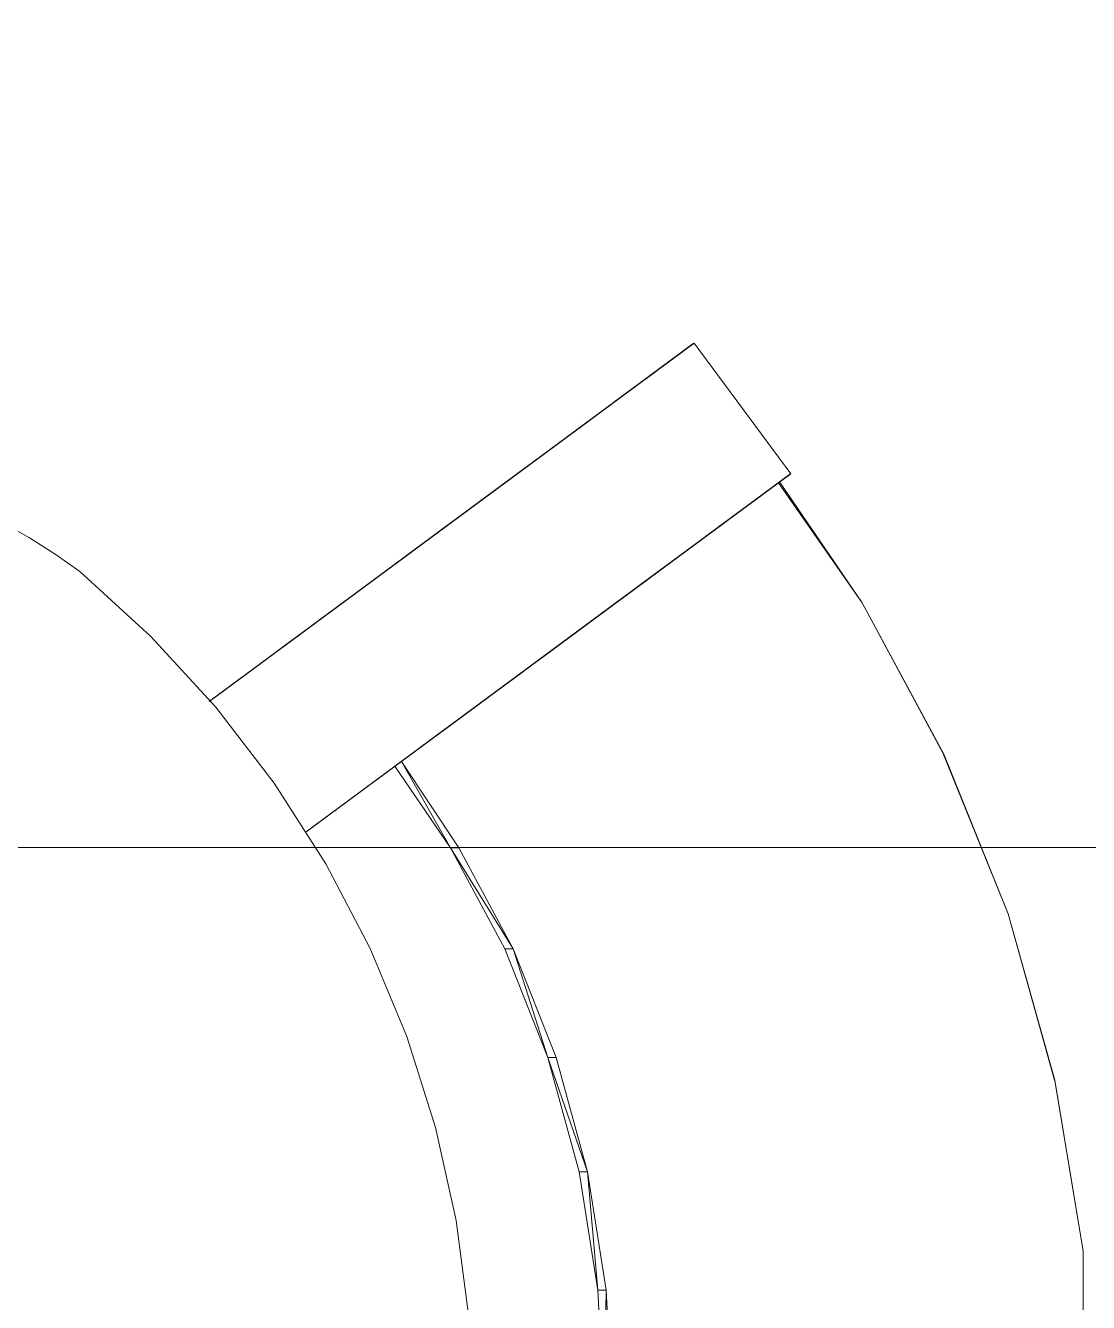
# Model space of a CAD drawing. Extents: x -566 to 72611, y -487 to 32334.
# Drawn here: x 134.9 to 142.27, y 231.84 to 240.7 of the extents above; entities that cross this region are included whole.
import ezdxf

# ---------------------------------------------------------------- set-up
doc = ezdxf.new("R2010")
doc.units = 0
doc.header["$LTSCALE"] = 0.5
doc.header["$MEASUREMENT"] = 0
doc.layers.add('ceilling', color=141, linetype='CONTINUOUS', lineweight=18)
doc.layers.add('floor', color=7, linetype='CONTINUOUS', lineweight=5, true_color=0xcfcfcf)
doc.layers.add('layout', color=7, linetype='CONTINUOUS', lineweight=5, true_color=0xcfcfcf)

msp = doc.modelspace()

# ---------------------------------------------------------------- hatches: boundary and pattern name
at = {"layer": 'floor'}
h = msp.add_hatch(dxfattribs=at)
h.set_pattern_fill('ANSI37', color=256, scale=100, angle=45)
h.set_pattern_definition([(90, (243.028, 267.632), (-12.5, 9e-16), []), (180, (243.028, 267.632), (-9e-16, -12.5), [])])
h.paths.add_polyline_path([(253.46925, 349.5), (154.11744, 349.5), (154.11744, 348.5), (101.14781, 348.5), (101.14781, 349.5), (0, 349.5), (0, 344.5), (36, 344.5, -0.338357), (0, 308.66941), (0, 308.5), (0, 173.75), (253.46925, 173.75)])
h.paths.add_polyline_path([(36, 344.5), (0, 344.5), (0, 308.66941, 0.338357)], flags=17)
h.paths.add_polyline_path([(253.46925, 173.75), (0, 173.75), (0, 173.74997), (0, 169.75), (253.46925, 169.75)])
h.paths.add_polyline_path([(253.46925, 169.75), (0, 169.75), (0, 149.21137), (36, 149.21137, -0.338357), (0, 113.38078), (0, 113.21137), (0, 29.94998), (0, -5), (253.46925, -5)])
h.paths.add_polyline_path([(36, 149.21137), (0, 149.21137), (0, 113.38078, 0.338357)], flags=17)
h.paths.add_polyline_path([(575.25, 169.75), (510, 169.75), (474.75, 169.75), (327.5, 169.75), (285.46925, 169.75), (285.46925, 165.75), (253.46925, 165.75), (253.46925, -5), (263.99725, -5), (263.99725, 95.99051), (287, 95.99051), (287, 97.5), (292, 97.5), (292, -5), (341.25, -5), (341.25, 13.02988), (341.25012, 15.02988), (346.24839, 15.02988, 0.3610852), (374.08728, 41.24999), (346.25012, 41.24999), (346.25012, 42.99999), (341.25, 42.99999), (341.25, 44.99999), (341.25, 97.5), (357.75, 97.5), (405.75, 97.5), (575.25, 97.5)])

# ---------------------------------------------------------------- linework, layer by layer
at = {"layer": 'ceilling'}
msp.add_line((0, 235), (533.5, 235), dxfattribs=at)
at = {"layer": 'layout'}
for points in [[(139.53485, 238.49789, 72.59648), (139.53485, 238.49789, 72.59648), (139.46087, 238.44325, 72.37704), (138.70946, 237.8878, 72.38062)], [(138.78173, 237.94122, 72.5155), (138.78173, 237.94122, 72.5155), (139.53485, 238.49789, 72.59648), (138.70946, 237.8878, 72.38062)], [(138.85595, 237.99616, 72.6489), (138.85595, 237.99616, 72.6489), (139.53485, 238.49789, 72.59648), (138.78173, 237.94122, 72.5155)], [(139.53387, 238.49709, 72.63659), (139.53387, 238.49709, 72.63659), (139.53485, 238.49789, 72.59648), (138.85595, 237.99616, 72.6489)], [(139.53485, 238.49789, 72.59648), (139.53485, 238.49789, 72.59648), (139.53387, 238.49709, 72.63659), (140.2045, 237.59167, 72.59648)], [(139.46087, 238.44325, 72.37704), (139.46087, 238.44325, 72.37704), (139.38934, 238.39031, 72.15659), (138.63915, 237.83584, 72.2443)], [(138.70946, 237.8878, 72.38062), (138.70946, 237.8878, 72.38062), (139.46087, 238.44325, 72.37704), (138.63915, 237.83584, 72.2443)], [(139.5291, 238.49369, 72.67633), (139.5291, 238.49369, 72.67633), (139.53387, 238.49709, 72.63659), (138.85595, 237.99616, 72.6489)], [(138.93225, 238.0525, 72.78078), (138.93225, 238.0525, 72.78078), (139.5291, 238.49369, 72.67633), (138.85595, 237.99616, 72.6489)], [(139.52079, 238.48754, 72.71526), (139.52079, 238.48754, 72.71526), (139.5291, 238.49369, 72.67633), (138.93225, 238.0525, 72.78078)], [(139.50893, 238.47878, 72.75291), (139.50893, 238.47878, 72.75291), (139.52079, 238.48754, 72.71526), (138.93225, 238.0525, 72.78078)], [(139.49376, 238.46752, 72.78886), (139.49376, 238.46752, 72.78886), (139.50893, 238.47878, 72.75291), (138.93225, 238.0525, 72.78078)], [(138.95414, 238.06863, 72.81432), (138.95414, 238.06863, 72.81432), (139.49376, 238.46752, 72.78886), (138.93225, 238.0525, 72.78078)], [(139.4753, 238.45383, 72.82268), (139.4753, 238.45383, 72.82268), (139.49376, 238.46752, 72.78886), (138.95414, 238.06863, 72.81432)], [(138.9786, 238.08682, 72.84523), (138.9786, 238.08682, 72.84523), (139.4753, 238.45383, 72.82268), (138.95414, 238.06863, 72.81432)], [(139.45378, 238.43795, 72.85397), (139.45378, 238.43795, 72.85397), (139.4753, 238.45383, 72.82268), (138.9786, 238.08682, 72.84523)], [(139.00562, 238.10672, 72.87322), (139.00562, 238.10672, 72.87322), (139.45378, 238.43795, 72.85397), (138.9786, 238.08682, 72.84523)], [(139.42957, 238.42007, 72.88239), (139.42957, 238.42007, 72.88239), (139.45378, 238.43795, 72.85397), (139.00562, 238.10672, 72.87322)], [(139.03485, 238.12832, 72.89803), (139.03485, 238.12832, 72.89803), (139.42957, 238.42007, 72.88239), (139.00562, 238.10672, 72.87322)], [(139.40291, 238.40035, 72.9076), (139.40291, 238.40035, 72.9076), (139.42957, 238.42007, 72.88239), (139.03485, 238.12832, 72.89803)], [(139.32, 238.33908, 71.93513), (139.32, 238.33908, 71.93513), (139.25287, 238.28949, 71.71272), (138.44044, 237.68902, 71.82712)], [(138.50464, 237.73648, 71.96751), (138.50464, 237.73648, 71.96751), (139.32, 238.33908, 71.93513), (138.44044, 237.68902, 71.82712)], [(139.38934, 238.39031, 72.15659), (139.38934, 238.39031, 72.15659), (139.32, 238.33908, 71.93513), (138.50464, 237.73648, 71.96751)], [(138.50464, 237.73648, 71.96751), (138.50464, 237.73648, 71.96751), (139.38934, 238.39031, 72.15659), (138.57079, 237.7854, 72.10658)], [(138.63915, 237.83584, 72.2443), (138.63915, 237.83584, 72.2443), (139.38934, 238.39031, 72.15659), (138.57079, 237.7854, 72.10658)], [(139.06591, 238.15125, 72.91943), (139.06591, 238.15125, 72.91943), (139.40291, 238.40035, 72.9076), (139.03485, 238.12832, 72.89803)], [(139.37405, 238.379, 72.92931), (139.37405, 238.379, 72.92931), (139.40291, 238.40035, 72.9076), (139.06591, 238.15125, 72.91943)], [(139.09855, 238.17547, 72.93721), (139.09855, 238.17547, 72.93721), (139.37405, 238.379, 72.92931), (139.06591, 238.15125, 72.91943)], [(139.35571, 238.36549, 72.93999), (139.35571, 238.36549, 72.93999), (139.37405, 238.379, 72.92931), (139.09855, 238.17547, 72.93721)], [(139.13267, 238.2006, 72.95121), (139.13267, 238.2006, 72.95121), (139.35571, 238.36549, 72.93999), (139.09855, 238.17547, 72.93721)], [(139.3112, 238.33257, 72.96123), (139.3112, 238.33257, 72.96123), (139.35571, 238.36549, 72.93999), (139.13267, 238.2006, 72.95121)], [(139.16764, 238.22652, 72.96131), (139.16764, 238.22652, 72.96131), (139.3112, 238.33257, 72.96123), (139.13267, 238.2006, 72.95121)], [(139.27549, 238.30616, 72.96735), (139.27549, 238.30616, 72.96735), (139.3112, 238.33257, 72.96123), (139.16764, 238.22652, 72.96131)], [(139.18819, 238.24167, 71.48937), (139.18819, 238.24167, 71.48937), (139.1257, 238.19549, 71.26513), (138.26057, 237.55607, 71.39848)], [(138.31841, 237.59885, 71.54256), (138.31841, 237.59885, 71.54256), (139.18819, 238.24167, 71.48937), (138.26057, 237.55607, 71.39848)], [(139.25287, 238.28949, 71.71272), (139.25287, 238.28949, 71.71272), (139.18819, 238.24167, 71.48937), (138.31841, 237.59885, 71.54256)], [(138.37832, 237.64314, 71.68546), (138.37832, 237.64314, 71.68546), (139.25287, 238.28949, 71.71272), (138.31841, 237.59885, 71.54256)], [(138.44044, 237.68902, 71.82712), (138.44044, 237.68902, 71.82712), (139.25287, 238.28949, 71.71272), (138.37832, 237.64314, 71.68546)], [(139.20335, 238.25287, 72.96739), (139.20335, 238.25287, 72.96739), (139.27549, 238.30616, 72.96735), (139.16764, 238.22652, 72.96131)], [(139.23942, 238.27951, 72.96942), (139.23942, 238.27951, 72.96942), (139.27549, 238.30616, 72.96735), (139.20335, 238.25287, 72.96739)], [(139.06554, 238.15107, 71.04002), (139.06554, 238.15107, 71.04002), (139.00782, 238.10836, 70.81409), (138.0928, 237.43213, 70.8681)], [(138.15125, 237.47533, 71.10691), (138.15125, 237.47533, 71.10691), (139.06554, 238.15107, 71.04002), (138.0928, 237.43213, 70.8681)], [(139.1257, 238.19549, 71.26513), (139.1257, 238.19549, 71.26513), (139.06554, 238.15107, 71.04002), (138.15125, 237.47533, 71.10691)], [(138.20481, 237.51488, 71.25325), (138.20481, 237.51488, 71.25325), (139.1257, 238.19549, 71.26513), (138.15125, 237.47533, 71.10691)], [(138.26057, 237.55607, 71.39848), (138.26057, 237.55607, 71.39848), (139.1257, 238.19549, 71.26513), (138.20481, 237.51488, 71.25325)], [(138.95231, 238.06735, 70.58736), (138.95231, 238.06735, 70.58736), (138.89924, 238.02804, 70.35986), (137.9836, 237.35139, 70.38914)], [(138.03692, 237.39076, 70.62846), (138.03692, 237.39076, 70.62846), (138.95231, 238.06735, 70.58736), (137.9836, 237.35139, 70.38914)], [(139.00782, 238.10836, 70.81409), (139.00782, 238.10836, 70.81409), (138.95231, 238.06735, 70.58736), (138.03692, 237.39076, 70.62846)], [(138.0928, 237.43213, 70.8681), (138.0928, 237.43213, 70.8681), (139.00782, 238.10836, 70.81409), (138.03692, 237.39076, 70.62846)], [(138.84812, 237.99032, 70.13046), (138.84812, 237.99032, 70.13046), (138.80606, 237.95923, 69.93528), (137.89789, 237.28805, 69.9888)], [(137.94044, 237.31945, 70.18851), (137.94044, 237.31945, 70.18851), (138.84812, 237.99032, 70.13046), (137.89789, 237.28805, 69.9888)], [(138.89924, 238.02804, 70.35986), (138.89924, 238.02804, 70.35986), (138.84812, 237.99032, 70.13046), (137.94044, 237.31945, 70.18851)], [(137.9836, 237.35139, 70.38914), (137.9836, 237.35139, 70.38914), (138.89924, 238.02804, 70.35986), (137.94044, 237.31945, 70.18851)], [(138.72303, 237.8979, 69.54211), (138.72303, 237.8979, 69.54211), (138.68231, 237.86778, 69.34529), (137.77377, 237.1963, 69.38874)], [(137.81461, 237.22648, 69.58891), (137.81461, 237.22648, 69.58891), (138.72303, 237.8979, 69.54211), (137.77377, 237.1963, 69.38874)], [(138.76424, 237.92838, 69.73877), (138.76424, 237.92838, 69.73877), (138.72303, 237.8979, 69.54211), (137.81461, 237.22648, 69.58891)], [(137.85594, 237.25708, 69.78893), (137.85594, 237.25708, 69.78893), (138.76424, 237.92838, 69.73877), (137.81461, 237.22648, 69.58891)], [(138.80606, 237.95923, 69.93528), (138.80606, 237.95923, 69.93528), (138.76424, 237.92838, 69.73877), (137.85594, 237.25708, 69.78893)], [(137.89789, 237.28805, 69.9888), (137.89789, 237.28805, 69.9888), (138.80606, 237.95923, 69.93528), (137.85594, 237.25708, 69.78893)], [(137.72131, 237.15754, 43.07053), (137.72131, 237.15754, 43.07053), (137.64146, 237.09852, 43.59907), (138.60002, 237.807, 43.25198)], [(138.52005, 237.74786, 43.78164), (138.52005, 237.74786, 43.78164), (138.60002, 237.807, 43.25198), (137.64146, 237.09852, 43.59907)], [(138.60246, 237.80876, 68.95122), (138.60246, 237.80876, 68.95122), (138.56333, 237.77986, 68.75396), (137.65443, 237.10814, 68.78733)], [(137.69368, 237.1371, 68.98795), (137.69368, 237.1371, 68.98795), (138.60246, 237.80876, 68.95122), (137.65443, 237.10814, 68.78733)], [(138.64208, 237.83809, 69.14833), (138.64208, 237.83809, 69.14833), (138.60246, 237.80876, 68.95122), (137.69368, 237.1371, 68.98795)], [(137.73342, 237.16649, 69.18842), (137.73342, 237.16649, 69.18842), (138.64208, 237.83809, 69.14833), (137.69368, 237.1371, 68.98795)], [(138.68231, 237.86778, 69.34529), (138.68231, 237.86778, 69.34529), (138.64208, 237.83809, 69.14833), (137.73342, 237.16649, 69.18842)], [(137.77377, 237.1963, 69.38874), (137.77377, 237.1963, 69.38874), (138.68231, 237.86778, 69.34529), (137.73342, 237.16649, 69.18842)], [(138.48666, 237.72315, 68.35902), (138.48666, 237.72315, 68.35902), (138.44912, 237.69547, 68.16134), (137.54009, 237.02356, 68.18462)], [(137.57763, 237.05137, 68.38567), (137.57763, 237.05137, 68.38567), (138.48666, 237.72315, 68.35902), (137.54009, 237.02356, 68.18462)], [(137.56064, 237.03877, 44.12686), (137.56064, 237.03877, 44.12686), (138.52005, 237.74786, 43.78164), (137.64146, 237.09852, 43.59907)], [(138.43885, 237.68786, 44.31168), (138.43885, 237.68786, 44.31168), (138.52005, 237.74786, 43.78164), (137.56064, 237.03877, 44.12686)], [(138.52469, 237.75132, 68.55656), (138.52469, 237.75132, 68.55656), (138.48666, 237.72315, 68.35902), (137.57763, 237.05137, 68.38567)], [(137.61579, 237.07954, 68.58656), (137.61579, 237.07954, 68.58656), (138.52469, 237.75132, 68.55656), (137.57763, 237.05137, 68.38567)], [(138.56333, 237.77986, 68.75396), (138.56333, 237.77986, 68.75396), (138.52469, 237.75132, 68.55656), (137.61579, 237.07954, 68.58656)], [(137.65443, 237.10814, 68.78733), (137.65443, 237.10814, 68.78733), (138.56333, 237.77986, 68.75396), (137.61579, 237.07954, 68.58656)], [(138.37563, 237.64113, 67.76514), (138.37563, 237.64113, 67.76514), (138.18133, 237.49754, 66.7021), (137.30862, 236.85259, 66.91998)], [(137.50304, 236.99624, 67.98383), (137.50304, 236.99624, 67.98383), (138.37563, 237.64113, 67.76514), (137.30862, 236.85259, 66.91998)], [(137.39617, 236.91721, 45.18182), (137.39617, 236.91721, 45.18182), (138.3568, 237.6272, 44.84151), (137.47883, 236.97836, 44.65444)], [(138.27365, 237.56575, 45.37113), (138.27365, 237.56575, 45.37113), (138.3568, 237.6272, 44.84151), (137.39617, 236.91721, 45.18182)], [(137.47883, 236.97836, 44.65444), (137.47883, 236.97836, 44.65444), (138.43885, 237.68786, 44.31168), (137.56064, 237.03877, 44.12686)], [(138.3568, 237.6272, 44.84151), (138.3568, 237.6272, 44.84151), (138.43885, 237.68786, 44.31168), (137.47883, 236.97836, 44.65444)], [(138.44912, 237.69547, 68.16134), (138.44912, 237.69547, 68.16134), (138.4122, 237.66809, 67.96352), (137.50304, 236.99624, 67.98383)], [(137.54009, 237.02356, 68.18462), (137.54009, 237.02356, 68.18462), (138.44912, 237.69547, 68.16134), (137.50304, 236.99624, 67.98383)], [(138.4122, 237.66809, 67.96352), (138.4122, 237.66809, 67.96352), (138.37563, 237.64113, 67.76514), (137.50304, 236.99624, 67.98383)], [(138.18133, 237.49754, 66.7021), (138.18133, 237.49754, 66.7021), (138.37563, 237.64113, 67.76514), (137.61395, 237.0782, 63.59694)], [(137.31241, 236.85527, 45.70898), (137.31241, 236.85527, 45.70898), (138.27365, 237.56575, 45.37113), (137.39617, 236.91721, 45.18182)], [(138.18952, 237.50363, 45.90054), (138.18952, 237.50363, 45.90054), (138.27365, 237.56575, 45.37113), (137.31241, 236.85527, 45.70898)], [(140.13065, 237.53709, 72.37704), (140.13065, 237.53709, 72.37704), (139.3088, 236.92968, 72.2443), (140.05899, 237.48416, 72.15659)], [(139.37911, 236.98164, 72.38062), (139.37911, 236.98164, 72.38062), (139.3088, 236.92968, 72.2443), (140.13065, 237.53709, 72.37704)], [(140.2045, 237.59167, 72.59648), (140.2045, 237.59167, 72.59648), (139.37911, 236.98164, 72.38062), (140.13065, 237.53709, 72.37704)], [(139.45138, 237.03506, 72.5155), (139.45138, 237.03506, 72.5155), (139.37911, 236.98164, 72.38062), (140.2045, 237.59167, 72.59648)], [(139.52573, 237.08994, 72.6489), (139.52573, 237.08994, 72.6489), (139.45138, 237.03506, 72.5155), (140.2045, 237.59167, 72.59648)], [(140.20353, 237.59094, 72.63659), (140.20353, 237.59094, 72.63659), (139.52573, 237.08994, 72.6489), (140.2045, 237.59167, 72.59648)], [(140.19888, 237.58747, 72.67633), (140.19888, 237.58747, 72.67633), (139.52573, 237.08994, 72.6489), (140.20353, 237.59094, 72.63659)], [(139.60191, 237.14629, 72.78078), (139.60191, 237.14629, 72.78078), (139.52573, 237.08994, 72.6489), (140.19888, 237.58747, 72.67633)], [(140.19056, 237.58132, 72.71526), (140.19056, 237.58132, 72.71526), (139.60191, 237.14629, 72.78078), (140.19888, 237.58747, 72.67633)], [(140.1787, 237.57256, 72.75291), (140.1787, 237.57256, 72.75291), (139.60191, 237.14629, 72.78078), (140.19056, 237.58132, 72.71526)], [(140.16354, 237.56131, 72.78886), (140.16354, 237.56131, 72.78886), (139.60191, 237.14629, 72.78078), (140.1787, 237.57256, 72.75291)], [(139.6238, 237.16247, 72.81432), (139.6238, 237.16247, 72.81432), (139.60191, 237.14629, 72.78078), (140.16354, 237.56131, 72.78886)], [(140.14508, 237.54768, 72.82268), (140.14508, 237.54768, 72.82268), (139.6238, 237.16247, 72.81432), (140.16354, 237.56131, 72.78886)], [(139.64837, 237.1806, 72.84523), (139.64837, 237.1806, 72.84523), (139.6238, 237.16247, 72.81432), (140.14508, 237.54768, 72.82268)], [(140.12355, 237.5318, 72.85397), (140.12355, 237.5318, 72.85397), (139.64837, 237.1806, 72.84523), (140.14508, 237.54768, 72.82268)], [(139.6754, 237.20056, 72.87322), (139.6754, 237.20056, 72.87322), (139.64837, 237.1806, 72.84523), (140.12355, 237.5318, 72.85397)], [(140.09934, 237.51391, 72.88239), (140.09934, 237.51391, 72.88239), (139.6754, 237.20056, 72.87322), (140.12355, 237.5318, 72.85397)], [(140.11945, 237.52876, 72.8539), (140.11945, 237.52876, 72.8539), (140.12808, 237.53515, 72.88125), (140.69974, 236.69525, 72.52441)], [(138.18133, 237.49754, 66.7021), (138.18133, 237.49754, 66.7021), (137.61395, 237.0782, 63.59694), (136.73806, 236.43082, 63.79696)], [(137.30862, 236.85259, 66.91998), (137.30862, 236.85259, 66.91998), (138.18133, 237.49754, 66.7021), (136.73806, 236.43082, 63.79696)], [(137.14195, 236.72932, 46.76264), (137.14195, 236.72932, 46.76264), (138.10442, 237.44071, 46.42973), (137.22767, 236.79266, 46.23592)], [(138.01833, 237.37707, 46.9587), (138.01833, 237.37707, 46.9587), (138.10442, 237.44071, 46.42973), (137.14195, 236.72932, 46.76264)], [(137.22767, 236.79266, 46.23592), (137.22767, 236.79266, 46.23592), (138.18952, 237.50363, 45.90054), (137.31241, 236.85527, 45.70898)], [(138.10442, 237.44071, 46.42973), (138.10442, 237.44071, 46.42973), (138.18952, 237.50363, 45.90054), (137.22767, 236.79266, 46.23592)], [(140.05899, 237.48416, 72.15659), (140.05899, 237.48416, 72.15659), (139.17442, 236.83026, 71.96751), (139.98966, 237.43286, 71.93513)], [(139.24057, 236.87924, 72.10658), (139.24057, 236.87924, 72.10658), (139.17442, 236.83026, 71.96751), (140.05899, 237.48416, 72.15659)], [(139.3088, 236.92968, 72.2443), (139.3088, 236.92968, 72.2443), (139.24057, 236.87924, 72.10658), (140.05899, 237.48416, 72.15659)], [(139.7045, 237.2221, 72.89803), (139.7045, 237.2221, 72.89803), (139.6754, 237.20056, 72.87322), (140.09934, 237.51391, 72.88239)], [(140.07256, 237.49413, 72.9076), (140.07256, 237.49413, 72.9076), (139.7045, 237.2221, 72.89803), (140.09934, 237.51391, 72.88239)], [(139.73568, 237.2451, 72.91943), (139.73568, 237.2451, 72.91943), (139.7045, 237.2221, 72.89803), (140.07256, 237.49413, 72.9076)], [(140.04371, 237.47284, 72.92931), (140.04371, 237.47284, 72.92931), (139.73568, 237.2451, 72.91943), (140.07256, 237.49413, 72.9076)], [(139.76833, 237.26925, 72.93721), (139.76833, 237.26925, 72.93721), (139.73568, 237.2451, 72.91943), (140.04371, 237.47284, 72.92931)], [(140.02549, 237.45933, 72.93999), (140.02549, 237.45933, 72.93999), (139.76833, 237.26925, 72.93721), (140.04371, 237.47284, 72.92931)], [(139.80233, 237.29444, 72.95121), (139.80233, 237.29444, 72.95121), (139.76833, 237.26925, 72.93721), (140.02549, 237.45933, 72.93999)], [(139.98085, 237.42635, 72.96123), (139.98085, 237.42635, 72.96123), (139.80233, 237.29444, 72.95121), (140.02549, 237.45933, 72.93999)], [(140.02549, 237.45933, 72.93999), (140.02549, 237.45933, 72.93999), (140.01301, 237.45014, 72.94725), (139.98085, 237.42635, 72.96123)], [(137.05513, 236.66519, 47.28915), (137.05513, 236.66519, 47.28915), (138.01833, 237.37707, 46.9587), (137.14195, 236.72932, 46.76264)], [(137.93127, 237.3127, 47.48745), (137.93127, 237.3127, 47.48745), (138.01833, 237.37707, 46.9587), (137.05513, 236.66519, 47.28915)], [(139.92265, 237.38334, 71.71272), (139.92265, 237.38334, 71.71272), (138.98818, 236.69263, 71.54256), (139.85784, 237.33545, 71.48937)], [(139.0481, 236.73699, 71.68546), (139.0481, 236.73699, 71.68546), (138.98818, 236.69263, 71.54256), (139.92265, 237.38334, 71.71272)], [(139.11022, 236.78286, 71.82712), (139.11022, 236.78286, 71.82712), (139.0481, 236.73699, 71.68546), (139.92265, 237.38334, 71.71272)], [(139.98966, 237.43286, 71.93513), (139.98966, 237.43286, 71.93513), (139.11022, 236.78286, 71.82712), (139.92265, 237.38334, 71.71272)], [(139.17442, 236.83026, 71.96751), (139.17442, 236.83026, 71.96751), (139.11022, 236.78286, 71.82712), (139.98966, 237.43286, 71.93513)], [(139.83742, 237.3203, 72.96131), (139.83742, 237.3203, 72.96131), (139.80233, 237.29444, 72.95121), (139.98085, 237.42635, 72.96123)], [(139.94515, 237.39995, 72.96735), (139.94515, 237.39995, 72.96735), (139.83742, 237.3203, 72.96131), (139.98085, 237.42635, 72.96123)], [(139.87313, 237.34671, 72.96739), (139.87313, 237.34671, 72.96739), (139.83742, 237.3203, 72.96131), (139.94515, 237.39995, 72.96735)], [(139.9092, 237.37336, 72.96942), (139.9092, 237.37336, 72.96942), (139.87313, 237.34671, 72.96739), (139.94515, 237.39995, 72.96735)], [(136.96746, 236.60039, 47.81543), (136.96746, 236.60039, 47.81543), (137.93127, 237.3127, 47.48745), (137.05513, 236.66519, 47.28915)], [(137.84323, 237.24759, 48.01598), (137.84323, 237.24759, 48.01598), (137.93127, 237.3127, 47.48745), (136.96746, 236.60039, 47.81543)], [(139.79548, 237.28933, 71.26513), (139.79548, 237.28933, 71.26513), (138.82103, 236.56912, 71.10691), (139.73532, 237.24485, 71.04002)], [(138.87459, 236.60873, 71.25325), (138.87459, 236.60873, 71.25325), (138.82103, 236.56912, 71.10691), (139.79548, 237.28933, 71.26513)], [(138.93035, 236.64992, 71.39848), (138.93035, 236.64992, 71.39848), (138.87459, 236.60873, 71.25325), (139.79548, 237.28933, 71.26513)], [(139.85784, 237.33545, 71.48937), (139.85784, 237.33545, 71.48937), (138.93035, 236.64992, 71.39848), (139.79548, 237.28933, 71.26513)], [(138.98818, 236.69263, 71.54256), (138.98818, 236.69263, 71.54256), (138.93035, 236.64992, 71.39848), (139.85784, 237.33545, 71.48937)], [(134.74203, 237.25148, 59.43378), (134.74203, 237.25148, 59.43378), (134.74203, 237.25148, 60.56059), (134.9244, 237.1459, 59.43378)], [(134.9244, 237.1459, 60.56059), (134.9244, 237.1459, 60.56059), (134.9244, 237.1459, 59.43378), (134.74203, 237.25148, 60.56059)], [(136.78917, 236.4686, 48.86732), (136.78917, 236.4686, 48.86732), (137.75408, 237.18182, 48.54427), (136.8788, 236.53486, 48.34149)], [(137.66409, 237.11526, 49.07234), (137.66409, 237.11526, 49.07234), (137.75408, 237.18182, 48.54427), (136.78917, 236.4686, 48.86732)], [(136.8788, 236.53486, 48.34149), (136.8788, 236.53486, 48.34149), (137.84323, 237.24759, 48.01598), (136.96746, 236.60039, 47.81543)], [(137.75408, 237.18182, 48.54427), (137.75408, 237.18182, 48.54427), (137.84323, 237.24759, 48.01598), (136.8788, 236.53486, 48.34149)], [(139.67748, 237.20214, 70.81409), (139.67748, 237.20214, 70.81409), (138.70657, 236.4846, 70.62846), (139.62208, 237.16113, 70.58736)], [(138.76258, 236.52598, 70.8681), (138.76258, 236.52598, 70.8681), (138.70657, 236.4846, 70.62846), (139.67748, 237.20214, 70.81409)], [(139.73532, 237.24485, 71.04002), (139.73532, 237.24485, 71.04002), (138.76258, 236.52598, 70.8681), (139.67748, 237.20214, 70.81409)], [(138.82103, 236.56912, 71.10691), (138.82103, 236.56912, 71.10691), (138.76258, 236.52598, 70.8681), (139.73532, 237.24485, 71.04002)], [(134.9244, 237.1459, 59.43378), (134.9244, 237.1459, 59.43378), (134.9244, 237.1459, 60.56059), (135.10188, 237.03281, 59.43378)], [(135.10188, 237.03281, 60.56059), (135.10188, 237.03281, 60.56059), (135.10188, 237.03281, 59.43378), (134.9244, 237.1459, 60.56059)], [(136.6982, 236.40137, 49.39472), (136.6982, 236.40137, 49.39472), (137.66409, 237.11526, 49.07234), (136.78917, 236.4686, 48.86732)], [(137.57335, 237.0482, 49.59822), (137.57335, 237.0482, 49.59822), (137.66409, 237.11526, 49.07234), (136.6982, 236.40137, 49.39472)], [(139.5179, 237.08416, 70.13046), (139.5179, 237.08416, 70.13046), (138.56766, 236.3819, 69.9888), (139.47584, 237.05307, 69.93527)], [(138.61009, 236.41329, 70.18851), (138.61009, 236.41329, 70.18851), (138.56766, 236.3819, 69.9888), (139.5179, 237.08416, 70.13046)], [(139.56889, 237.12189, 70.35986), (139.56889, 237.12189, 70.35986), (138.61009, 236.41329, 70.18851), (139.5179, 237.08416, 70.13046)], [(138.65338, 236.44524, 70.38914), (138.65338, 236.44524, 70.38914), (138.61009, 236.41329, 70.18851), (139.56889, 237.12189, 70.35986)], [(139.62208, 237.16113, 70.58736), (139.62208, 237.16113, 70.58736), (138.65338, 236.44524, 70.38914), (139.56889, 237.12189, 70.35986)], [(138.70657, 236.4846, 70.62846), (138.70657, 236.4846, 70.62846), (138.65338, 236.44524, 70.38914), (139.62208, 237.16113, 70.58736)], [(135.10188, 237.03281, 59.43378), (135.10188, 237.03281, 59.43378), (135.10188, 237.03281, 60.56059), (135.27433, 236.91236, 59.43378)], [(135.27433, 236.91236, 60.56059), (135.27433, 236.91236, 60.56059), (135.27433, 236.91236, 59.43378), (135.10188, 237.03281, 60.56059)], [(137.61395, 237.0782, 63.59694), (137.61395, 237.0782, 63.59694), (137.06565, 236.67292, 59.98083), (136.18266, 236.02036, 60.13506)], [(136.73806, 236.43082, 63.79696), (136.73806, 236.43082, 63.79696), (137.61395, 237.0782, 63.59694), (136.18266, 236.02036, 60.13506)], [(136.60514, 236.33267, 49.94846), (136.60514, 236.33267, 49.94846), (137.57335, 237.0482, 49.59822), (136.6982, 236.40137, 49.39472)], [(137.48189, 236.98061, 50.14287), (137.48189, 236.98061, 50.14287), (137.57335, 237.0482, 49.59822), (136.60514, 236.33267, 49.94846)], [(137.30862, 236.85259, 66.91998), (137.30862, 236.85259, 66.91998), (136.73806, 236.43082, 63.79696), (137.50304, 236.99624, 67.98383)], [(139.43402, 237.02216, 69.73877), (139.43402, 237.02216, 69.73877), (138.48439, 236.32032, 69.58891), (139.39281, 236.99168, 69.54211)], [(138.52572, 236.35087, 69.78893), (138.52572, 236.35087, 69.78893), (138.48439, 236.32032, 69.58891), (139.43402, 237.02216, 69.73877)], [(139.47584, 237.05307, 69.93527), (139.47584, 237.05307, 69.93527), (138.52572, 236.35087, 69.78893), (139.43402, 237.02216, 69.73877)], [(138.56766, 236.3819, 69.9888), (138.56766, 236.3819, 69.9888), (138.52572, 236.35087, 69.78893), (139.47584, 237.05307, 69.93527)], [(135.27433, 236.91236, 59.43378), (135.27433, 236.91236, 59.43378), (135.27433, 236.91236, 60.56059), (135.76633, 236.46194, 59.43378)], [(135.76633, 236.46194, 60.56059), (135.76633, 236.46194, 60.56059), (135.76633, 236.46194, 59.43378), (135.27433, 236.91236, 60.56059)], [(136.43664, 236.20806, 51.06343), (136.43664, 236.20806, 51.06343), (137.39666, 236.91763, 50.68686), (136.51795, 236.26812, 50.50533)], [(137.3173, 236.85892, 51.23205), (137.3173, 236.85892, 51.23205), (137.39666, 236.91763, 50.68686), (136.43664, 236.20806, 51.06343)], [(136.51795, 236.26812, 50.50533), (136.51795, 236.26812, 50.50533), (137.48189, 236.98061, 50.14287), (136.60514, 236.33267, 49.94846)], [(137.39666, 236.91763, 50.68686), (137.39666, 236.91763, 50.68686), (137.48189, 236.98061, 50.14287), (136.51795, 236.26812, 50.50533)], [(139.31186, 236.93187, 69.14833), (139.31186, 236.93187, 69.14833), (138.36345, 236.23094, 68.98795), (139.27212, 236.90254, 68.95122)], [(138.4032, 236.26033, 69.18842), (138.4032, 236.26033, 69.18842), (138.36345, 236.23094, 68.98795), (139.31186, 236.93187, 69.14833)], [(139.35197, 236.96156, 69.34529), (139.35197, 236.96156, 69.34529), (138.4032, 236.26033, 69.18842), (139.31186, 236.93187, 69.14833)], [(138.44355, 236.29008, 69.38874), (138.44355, 236.29008, 69.38874), (138.4032, 236.26033, 69.18842), (139.35197, 236.96156, 69.34529)], [(139.39281, 236.99168, 69.54211), (139.39281, 236.99168, 69.54211), (138.44355, 236.29008, 69.38874), (139.35197, 236.96156, 69.34529)], [(138.48439, 236.32032, 69.58891), (138.48439, 236.32032, 69.58891), (138.44355, 236.29008, 69.38874), (139.39281, 236.99168, 69.54211)], [(136.36131, 236.15239, 51.62269), (136.36131, 236.15239, 51.62269), (137.3173, 236.85892, 51.23205), (136.43664, 236.20806, 51.06343)], [(137.24369, 236.80458, 51.77837), (137.24369, 236.80458, 51.77837), (137.3173, 236.85892, 51.23205), (136.36131, 236.15239, 51.62269)], [(139.15644, 236.817, 68.35902), (139.15644, 236.817, 68.35902), (138.20975, 236.11741, 68.18462), (139.1189, 236.78925, 68.16134)], [(138.24741, 236.14515, 68.38567), (138.24741, 236.14515, 68.38567), (138.20975, 236.11741, 68.18462), (139.15644, 236.817, 68.35902)], [(138.23041, 236.13262, 44.12686), (138.23041, 236.13262, 44.12686), (138.31112, 236.19231, 43.59907), (139.18982, 236.84164, 43.78164)], [(139.10863, 236.78171, 44.31168), (139.10863, 236.78171, 44.31168), (138.23041, 236.13262, 44.12686), (139.18982, 236.84164, 43.78164)], [(139.19447, 236.84511, 68.55656), (139.19447, 236.84511, 68.55656), (138.24741, 236.14515, 68.38567), (139.15644, 236.817, 68.35902)], [(138.28556, 236.17338, 68.58656), (138.28556, 236.17338, 68.58656), (138.24741, 236.14515, 68.38567), (139.19447, 236.84511, 68.55656)], [(139.23299, 236.87364, 68.75396), (139.23299, 236.87364, 68.75396), (138.28556, 236.17338, 68.58656), (139.19447, 236.84511, 68.55656)], [(138.3242, 236.20192, 68.78733), (138.3242, 236.20192, 68.78733), (138.28556, 236.17338, 68.58656), (139.23299, 236.87364, 68.75396)], [(138.39109, 236.25139, 43.07053), (138.39109, 236.25139, 43.07053), (139.2698, 236.90084, 43.25198), (138.31112, 236.19231, 43.59907)], [(139.18982, 236.84164, 43.78164), (139.18982, 236.84164, 43.78164), (138.31112, 236.19231, 43.59907), (139.2698, 236.90084, 43.25198)], [(139.27212, 236.90254, 68.95122), (139.27212, 236.90254, 68.95122), (138.3242, 236.20192, 68.78733), (139.23299, 236.87364, 68.75396)], [(138.36345, 236.23094, 68.98795), (138.36345, 236.23094, 68.98795), (138.3242, 236.20192, 68.78733), (139.27212, 236.90254, 68.95122)], [(136.22876, 236.05443, 52.7443), (136.22876, 236.05443, 52.7443), (137.17607, 236.75457, 52.32572), (136.2921, 236.10122, 52.183)], [(137.11419, 236.70888, 52.87402), (137.11419, 236.70888, 52.87402), (137.17607, 236.75457, 52.32572), (136.22876, 236.05443, 52.7443)], [(136.2921, 236.10122, 52.183), (136.2921, 236.10122, 52.183), (137.24369, 236.80458, 51.77837), (136.36131, 236.15239, 51.62269)], [(137.17607, 236.75457, 52.32572), (137.17607, 236.75457, 52.32572), (137.24369, 236.80458, 51.77837), (136.2921, 236.10122, 52.183)], [(139.04529, 236.73492, 67.76514), (139.04529, 236.73492, 67.76514), (137.97839, 235.94637, 66.91998), (138.85111, 236.59138, 66.7021)], [(138.17282, 236.09009, 67.98383), (138.17282, 236.09009, 67.98383), (137.97839, 235.94637, 66.91998), (139.04529, 236.73492, 67.76514)], [(138.14861, 236.0722, 44.65444), (138.14861, 236.0722, 44.65444), (138.23041, 236.13262, 44.12686), (139.10863, 236.78171, 44.31168)], [(139.02646, 236.72098, 44.84151), (139.02646, 236.72098, 44.84151), (138.14861, 236.0722, 44.65444), (139.10863, 236.78171, 44.31168)], [(139.1189, 236.78925, 68.16134), (139.1189, 236.78925, 68.16134), (138.17282, 236.09009, 67.98383), (139.08185, 236.76193, 67.96352)], [(138.20975, 236.11741, 68.18462), (138.20975, 236.11741, 68.18462), (138.17282, 236.09009, 67.98383), (139.1189, 236.78925, 68.16134)], [(139.08185, 236.76193, 67.96352), (139.08185, 236.76193, 67.96352), (138.17282, 236.09009, 67.98383), (139.04529, 236.73492, 67.76514)], [(136.17154, 236.01214, 53.30647), (136.17154, 236.01214, 53.30647), (137.11419, 236.70888, 52.87402), (136.22876, 236.05443, 52.7443)], [(137.05831, 236.66756, 53.42318), (137.05831, 236.66756, 53.42318), (137.11419, 236.70888, 52.87402), (136.17154, 236.01214, 53.30647)], [(137.98206, 235.94911, 45.70898), (137.98206, 235.94911, 45.70898), (138.06583, 236.01099, 45.18182), (138.94343, 236.65959, 45.37113)], [(138.8593, 236.59741, 45.90054), (138.8593, 236.59741, 45.90054), (137.98206, 235.94911, 45.70898), (138.94343, 236.65959, 45.37113)], [(138.06583, 236.01099, 45.18182), (138.06583, 236.01099, 45.18182), (138.14861, 236.0722, 44.65444), (139.02646, 236.72098, 44.84151)], [(138.94343, 236.65959, 45.37113), (138.94343, 236.65959, 45.37113), (138.06583, 236.01099, 45.18182), (139.02646, 236.72098, 44.84151)], [(141.26641, 235.64657, 72.48107), (141.26641, 235.64657, 72.48107), (141.26384, 235.64682, 72.44084), (140.69974, 236.69525, 72.52441)], [(138.85111, 236.59138, 66.7021), (138.85111, 236.59138, 66.7021), (137.40771, 235.5246, 63.79696), (138.28373, 236.17198, 63.59693)], [(137.97839, 235.94637, 66.91998), (137.97839, 235.94637, 66.91998), (137.40771, 235.5246, 63.79696), (138.85111, 236.59138, 66.7021)], [(137.89732, 235.8865, 46.23592), (137.89732, 235.8865, 46.23592), (137.98206, 235.94911, 45.70898), (138.8593, 236.59741, 45.90054)], [(138.8593, 236.59741, 45.90054), (138.8593, 236.59741, 45.90054), (137.89732, 235.8865, 46.23592), (138.77419, 236.53449, 46.42973)], [(136.21685, 235.97151, 59.43378), (136.21685, 235.97151, 59.43378), (135.76633, 236.46194, 59.43378), (136.21685, 235.97151, 60.56059)], [(135.76633, 236.46194, 60.56059), (135.76633, 236.46194, 60.56059), (136.21685, 235.97151, 60.56059), (135.76633, 236.46194, 59.43378)], [(137.72491, 235.75903, 47.28915), (137.72491, 235.75903, 47.28915), (137.8116, 235.8231, 46.76265), (138.68811, 236.47091, 46.9587)], [(138.60105, 236.40654, 47.48745), (138.60105, 236.40654, 47.48745), (137.72491, 235.75903, 47.28915), (138.68811, 236.47091, 46.9587)], [(137.8116, 235.8231, 46.76265), (137.8116, 235.8231, 46.76265), (137.89732, 235.8865, 46.23592), (138.77419, 236.53449, 46.42973)], [(138.68811, 236.47091, 46.9587), (138.68811, 236.47091, 46.9587), (137.8116, 235.8231, 46.76265), (138.77419, 236.53449, 46.42973)], [(137.63723, 235.69423, 47.81543), (137.63723, 235.69423, 47.81543), (137.72491, 235.75903, 47.28915), (138.60105, 236.40654, 47.48745)], [(138.51288, 236.34144, 48.01598), (138.51288, 236.34144, 48.01598), (137.63723, 235.69423, 47.81543), (138.60105, 236.40654, 47.48745)], [(137.54858, 235.62864, 48.34149), (137.54858, 235.62864, 48.34149), (137.63723, 235.69423, 47.81543), (138.51288, 236.34144, 48.01598)], [(138.42386, 236.2756, 48.54427), (138.42386, 236.2756, 48.54427), (137.54858, 235.62864, 48.34149), (138.51288, 236.34144, 48.01598)], [(137.36785, 235.49515, 49.39472), (137.36785, 235.49515, 49.39472), (137.45883, 235.56238, 48.86732), (138.33386, 236.20904, 49.07234)], [(138.24313, 236.14205, 49.59822), (138.24313, 236.14205, 49.59822), (137.36785, 235.49515, 49.39472), (138.33386, 236.20904, 49.07234)], [(137.45883, 235.56238, 48.86732), (137.45883, 235.56238, 48.86732), (137.54858, 235.62864, 48.34149), (138.42386, 236.2756, 48.54427)], [(138.33386, 236.20904, 49.07234), (138.33386, 236.20904, 49.07234), (137.45883, 235.56238, 48.86732), (138.42386, 236.2756, 48.54427)], [(138.28373, 236.17198, 63.59693), (138.28373, 236.17198, 63.59693), (136.85244, 235.1142, 60.13506), (137.7353, 235.7667, 59.98083)], [(137.40771, 235.5246, 63.79696), (137.40771, 235.5246, 63.79696), (136.85244, 235.1142, 60.13506), (138.28373, 236.17198, 63.59693)], [(137.27492, 235.42646, 49.94846), (137.27492, 235.42646, 49.94846), (137.36785, 235.49515, 49.39472), (138.24313, 236.14205, 49.59822)], [(138.15167, 236.07445, 50.14287), (138.15167, 236.07445, 50.14287), (137.27492, 235.42646, 49.94846), (138.24313, 236.14205, 49.59822)], [(137.18761, 235.36196, 50.50533), (137.18761, 235.36196, 50.50533), (137.27492, 235.42646, 49.94846), (138.15167, 236.07445, 50.14287)], [(138.06644, 236.01141, 50.68686), (138.06644, 236.01141, 50.68686), (137.18761, 235.36196, 50.50533), (138.15167, 236.07445, 50.14287)], [(136.62237, 235.44481, 59.43378), (136.62237, 235.44481, 59.43378), (136.21685, 235.97151, 59.43378), (136.62237, 235.44481, 60.56059)], [(136.21685, 235.97151, 60.56059), (136.21685, 235.97151, 60.56059), (136.62237, 235.44481, 60.56059), (136.21685, 235.97151, 59.43378)], [(137.03109, 235.24623, 51.62269), (137.03109, 235.24623, 51.62269), (137.10642, 235.30185, 51.06343), (137.98695, 235.95276, 51.23205)], [(137.91346, 235.89837, 51.77837), (137.91346, 235.89837, 51.77837), (137.03109, 235.24623, 51.62269), (137.98695, 235.95276, 51.23205)], [(137.10642, 235.30185, 51.06343), (137.10642, 235.30185, 51.06343), (137.18761, 235.36196, 50.50533), (138.06644, 236.01141, 50.68686)], [(137.98695, 235.95276, 51.23205), (137.98695, 235.95276, 51.23205), (137.10642, 235.30185, 51.06343), (138.06644, 236.01141, 50.68686)], [(136.89854, 235.14827, 52.7443), (136.89854, 235.14827, 52.7443), (136.96176, 235.195, 52.18301), (137.84572, 235.84835, 52.32572)], [(137.78397, 235.80266, 52.87402), (137.78397, 235.80266, 52.87402), (136.89854, 235.14827, 52.7443), (137.84572, 235.84835, 52.32572)], [(136.96176, 235.195, 52.18301), (136.96176, 235.195, 52.18301), (137.03109, 235.24623, 51.62269), (137.91346, 235.89837, 51.77837)], [(137.84572, 235.84835, 52.32572), (137.84572, 235.84835, 52.32572), (136.96176, 235.195, 52.18301), (137.91346, 235.89837, 51.77837)], [(136.84131, 235.10599, 53.30647), (136.84131, 235.10599, 53.30647), (136.89854, 235.14827, 52.7443), (137.78397, 235.80266, 52.87402)], [(137.72809, 235.7614, 53.42318), (137.72809, 235.7614, 53.42318), (136.84131, 235.10599, 53.30647), (137.78397, 235.80266, 52.87402)], [(137.45883, 235.56238, 48.86732), (137.45883, 235.56238, 48.86732), (137.84436, 234.99636, 62.51992), (137.5037, 235.59551, 48.6044)], [(137.90185, 234.99623, 63.40948), (137.90185, 234.99623, 63.40948), (137.5037, 235.59551, 48.6044), (137.84436, 234.99636, 62.51992)], [(141.26641, 235.64657, 72.48107), (141.26641, 235.64657, 72.48107), (141.26567, 235.64468, 72.52123), (141.7144, 234.53829, 72.44822)], [(136.98008, 234.88569, 59.43378), (136.98008, 234.88569, 59.43378), (136.62237, 235.44481, 59.43378), (136.98008, 234.88569, 60.56059)], [(136.62237, 235.44481, 60.56059), (136.62237, 235.44481, 60.56059), (136.98008, 234.88569, 60.56059), (136.62237, 235.44481, 59.43378)], [(138.22103, 234.29627, 62.49546), (138.22103, 234.29627, 62.49546), (138.27853, 234.29614, 63.38502), (137.84436, 234.99636, 62.51992)], [(137.90185, 234.99623, 63.40948), (137.90185, 234.99623, 63.40948), (137.84436, 234.99636, 62.51992), (138.27853, 234.29614, 63.38502)], [(137.28707, 234.29837, 59.43378), (137.28707, 234.29837, 59.43378), (136.98008, 234.88569, 59.43378), (137.28707, 234.29837, 60.56059)], [(136.98008, 234.88569, 60.56059), (136.98008, 234.88569, 60.56059), (137.28707, 234.29837, 60.56059), (136.98008, 234.88569, 59.43378)], [(142.03814, 233.38456, 72.42629), (142.03814, 233.38456, 72.42629), (142.03558, 233.38459, 72.38605), (141.7144, 234.53829, 72.44822)], [(137.54115, 233.68725, 59.43378), (137.54115, 233.68725, 59.43378), (137.28707, 234.29837, 59.43378), (137.54115, 233.68725, 60.56059)], [(137.28707, 234.29837, 60.56059), (137.28707, 234.29837, 60.56059), (137.54115, 233.68725, 60.56059), (137.28707, 234.29837, 59.43378)], [(138.22103, 234.29627, 62.49546), (138.22103, 234.29627, 62.49546), (138.52019, 233.54344, 62.47601), (138.27853, 234.29614, 63.38502)], [(138.57768, 233.5433, 63.36555), (138.57768, 233.5433, 63.36555), (138.27853, 234.29614, 63.38502), (138.52019, 233.54344, 62.47601)], [(137.7405, 233.05687, 59.43378), (137.7405, 233.05687, 59.43378), (137.54115, 233.68725, 59.43378), (137.7405, 233.05687, 60.56059)], [(137.54115, 233.68725, 60.56059), (137.54115, 233.68725, 60.56059), (137.7405, 233.05687, 60.56059), (137.54115, 233.68725, 59.43378)], [(138.73686, 232.75033, 62.46187), (138.73686, 232.75033, 62.46187), (138.79435, 232.7502, 63.35143), (138.52019, 233.54344, 62.47601)], [(138.57768, 233.5433, 63.36555), (138.57768, 233.5433, 63.36555), (138.52019, 233.54344, 62.47601), (138.79435, 232.7502, 63.35143)], [(142.03814, 233.38456, 72.42629), (142.03814, 233.38456, 72.42629), (142.03692, 233.38367, 72.46648), (142.23315, 232.20039, 72.41556)], [(137.88341, 232.41201, 59.43378), (137.88341, 232.41201, 59.43378), (137.7405, 233.05687, 59.43378), (137.88341, 232.41201, 60.56059)], [(137.7405, 233.05687, 60.56059), (137.7405, 233.05687, 60.56059), (137.88341, 232.41201, 60.56059), (137.7405, 233.05687, 59.43378)], [(138.73686, 232.75033, 62.46187), (138.73686, 232.75033, 62.46187), (138.86753, 231.93008, 62.45329), (138.79435, 232.7502, 63.35143)], [(138.92502, 231.92995, 63.34285), (138.92502, 231.92995, 63.34285), (138.79435, 232.7502, 63.35143), (138.86753, 231.93008, 62.45329)], [(137.96905, 231.75742, 59.43378), (137.96905, 231.75742, 59.43378), (137.88341, 232.41201, 59.43378), (137.96905, 231.75742, 60.56059)], [(137.88341, 232.41201, 60.56059), (137.88341, 232.41201, 60.56059), (137.96905, 231.75742, 60.56059), (137.88341, 232.41201, 59.43378)], [(142.22918, 229.80192, 72.42811), (142.22918, 229.80192, 72.42811), (142.23315, 232.20039, 72.41556), (142.22796, 229.80269, 72.46829)], [(138.86753, 231.93008, 62.45329), (138.86753, 231.93008, 62.45329), (138.91003, 231.09621, 62.45042), (138.92502, 231.92995, 63.34285)], [(138.96764, 231.09607, 63.33997), (138.96764, 231.09607, 63.33997), (138.92502, 231.92995, 63.34285), (138.91003, 231.09621, 62.45042)]]:
    msp.add_3dface(points, dxfattribs=at)

doc.saveas('drawing.dxf')
